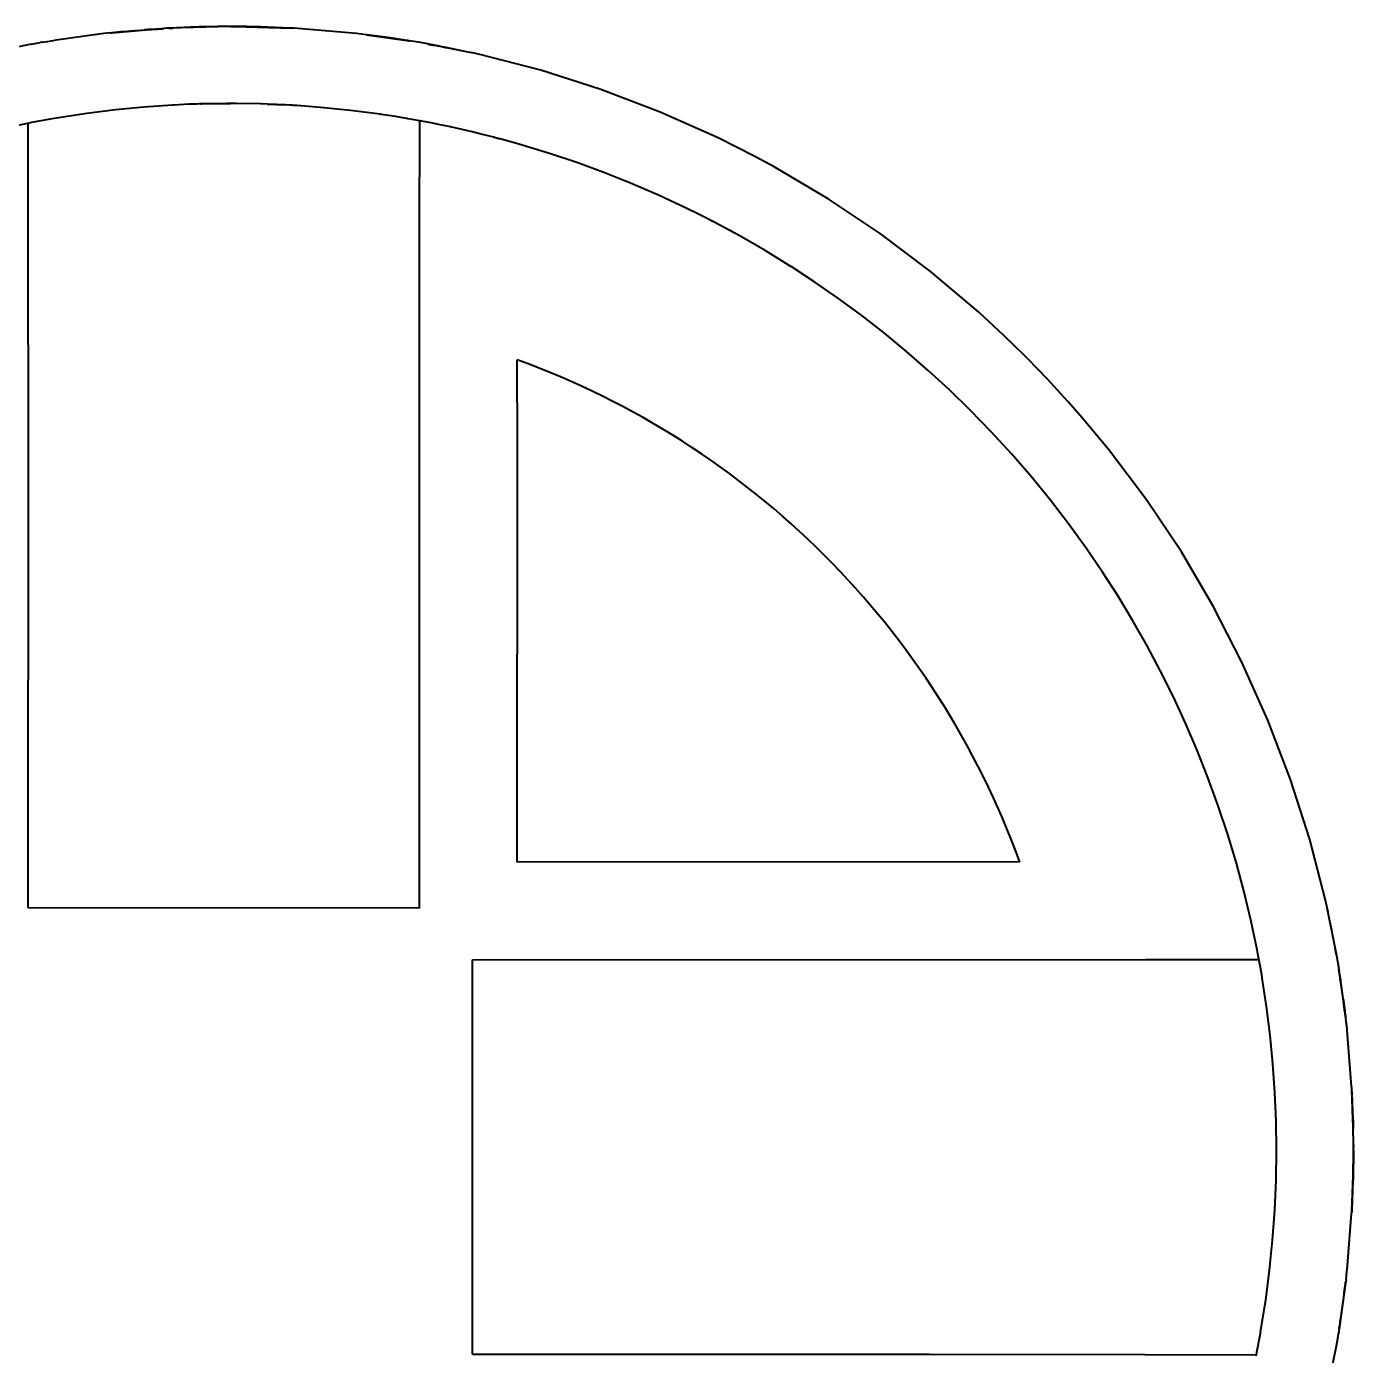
# Model space of a CAD drawing. Header units: inches. Extents: x 0.3 to 10.7, y 0.3 to 8.2.
# Drawn here: x 2.703 to 4.4, y 1.987 to 3.687 of the extents above; entities that cross this region are included whole.
import ezdxf

# ---------------------------------------------------------------- set-up
doc = ezdxf.new("R2010")
doc.units = ezdxf.units.IN
doc.header["$LTSCALE"] = 0.03937
doc.header["$MEASUREMENT"] = 0
doc.layers.add('Geometries', color=7, linetype='Continuous')

msp = doc.modelspace()

# ---------------------------------------------------------------- linework, layer by layer
at = {"layer": 'Geometries', "linetype": 'Continuous', "lineweight": 40}
for p, q in [((2.8102, 3.6789), (2.8119, 3.6791)), ((2.8119, 3.6791), (2.8607, 3.6833)), ((2.8274, 3.6805), (2.8279, 3.6805)), ((2.8279, 3.6805), (2.8534, 3.6827)), ((2.8607, 3.6833), (2.8753, 3.6843)), ((2.8608, 3.6832), (2.8608, 3.6832)), ((2.8753, 3.6842), (2.8609, 3.6833)), ((2.8753, 3.6843), (2.8785, 3.6845)), ((2.9263, 3.6864), (2.9266, 3.6864)), ((2.9273, 3.6865), (2.9269, 3.6864)), ((2.9635, 3.6869), (2.9692, 3.6869)), ((2.9646, 3.6869), (2.965, 3.6869)), ((2.9679, 3.6869), (2.9691, 3.6869)), ((2.9692, 3.6869), (3.0415, 3.6848)), ((2.9706, 3.6869), (2.9707, 3.6869)), ((2.9736, 3.6869), (2.9729, 3.6869)), ((2.9767, 3.6868), (2.9763, 3.6868)), ((2.9807, 3.6868), (2.9793, 3.6868)), ((3.0011, 3.6864), (2.9807, 3.6868)), ((3.1378, 3.6765), (3.1892, 3.6693)), ((3.1707, 3.6719), (3.1867, 3.6694)), ((3.1864, 3.6695), (3.1707, 3.6719)), ((2.7092, 3.6646), (2.7202, 3.6665)), ((2.7226, 3.6669), (2.7294, 3.668)), ((2.7294, 3.668), (2.7342, 3.6688)), ((2.7342, 3.6688), (2.7375, 3.6693)), ((3.1866, 3.6694), (3.1864, 3.6695)), ((3.1891, 3.669), (3.1866, 3.6694)), ((3.1867, 3.6694), (3.1869, 3.6694)), ((3.1869, 3.6694), (3.1891, 3.669)), ((3.1891, 3.669), (3.1893, 3.669)), ((3.1891, 3.669), (3.1894, 3.669)), ((3.1893, 3.669), (3.1891, 3.669)), ((3.1892, 3.6693), (3.1928, 3.6687)), ((3.1896, 3.669), (3.1893, 3.669)), ((3.1893, 3.669), (3.1893, 3.669)), ((3.1893, 3.669), (3.1893, 3.669)), ((3.1893, 3.669), (3.1895, 3.669)), ((3.1895, 3.669), (3.1894, 3.669)), ((3.1894, 3.669), (3.1896, 3.669)), ((3.1895, 3.669), (3.1896, 3.6689)), ((3.1896, 3.6689), (3.1895, 3.669)), ((3.1927, 3.6684), (3.1922, 3.6685)), ((3.2162, 3.6647), (3.2716, 3.6537)), ((3.2394, 3.6601), (3.2394, 3.6601)), ((3.2394, 3.6601), (3.2394, 3.6601)), ((2.9105, 3.5875), (2.891, 3.5865)), ((2.9131, 3.5876), (2.9105, 3.5875)), ((2.9205, 3.5878), (2.9131, 3.5876)), ((2.9236, 3.5879), (2.9205, 3.5878)), ((2.9251, 3.5879), (2.9236, 3.5879)), ((2.9251, 3.5879), (2.9262, 3.588)), ((2.9261, 3.588), (2.9251, 3.5879)), ((2.9266, 3.588), (2.9261, 3.588)), ((2.9266, 3.588), (2.9578, 3.5885)), ((2.9587, 3.5885), (2.9266, 3.588)), ((2.9578, 3.5885), (2.9621, 3.5885)), ((2.9616, 3.5885), (2.9587, 3.5885)), ((2.9628, 3.5885), (2.9616, 3.5885)), ((2.9618, 3.5885), (2.9621, 3.5885)), ((2.9621, 3.5885), (2.9629, 3.5885)), ((2.9629, 3.5885), (2.9621, 3.5885)), ((2.9628, 3.5885), (2.9629, 3.5885)), ((2.9628, 3.5885), (2.9629, 3.5885)), ((2.9633, 3.5885), (2.9628, 3.5885)), ((2.9629, 3.5885), (2.9631, 3.5885)), ((2.9629, 3.5885), (2.9632, 3.5885)), ((2.9629, 3.5885), (2.9631, 3.5885)), ((2.9629, 3.5885), (2.9632, 3.5885)), ((2.9631, 3.5885), (2.9631, 3.5885)), ((2.9631, 3.5885), (2.9632, 3.5885)), ((2.9632, 3.5885), (2.9631, 3.5885)), ((2.9637, 3.5885), (2.9632, 3.5885)), ((2.9637, 3.5885), (2.9632, 3.5885)), ((2.9632, 3.5885), (2.9637, 3.5885)), ((2.9632, 3.5885), (2.9635, 3.5885)), ((2.9637, 3.5885), (2.9633, 3.5885)), ((2.9714, 3.5885), (2.9635, 3.5885)), ((2.9714, 3.5885), (2.9637, 3.5885)), ((3.0111, 3.5876), (3.0027, 3.5879)), ((3.011, 3.5876), (3.0113, 3.5876)), ((3.0216, 3.5872), (3.0111, 3.5876)), ((3.0113, 3.5876), (3.0208, 3.5873)), ((3.0223, 3.5872), (3.0208, 3.5873)), ((3.0225, 3.5872), (3.0216, 3.5872)), ((3.0223, 3.5872), (3.034, 3.5866)), ((3.0339, 3.5866), (3.0225, 3.5872)), ((2.891, 3.5865), (2.8908, 3.5865)), ((3.0432, 3.5861), (3.034, 3.5866)), ((3.0434, 3.5861), (3.0421, 3.5862)), ((3.0436, 3.5861), (3.0432, 3.5861)), ((3.0436, 3.5861), (3.0434, 3.5861)), ((3.0483, 3.5858), (3.0436, 3.5861)), ((3.0476, 3.5858), (3.0436, 3.5861)), ((3.1722, 3.5721), (3.1563, 3.5745)), ((3.189, 3.5693), (3.1722, 3.5721)), ((2.7055, 3.5634), (2.6733, 3.5567)), ((2.7048, 3.4185), (2.7047, 3.5633)), ((2.7327, 3.5685), (2.7092, 3.5642)), ((3.1892, 3.5693), (3.189, 3.5693)), ((3.1905, 3.5691), (3.1892, 3.5693)), ((3.2058, 3.5663), (3.1961, 3.5681)), ((3.2053, 3.4226), (3.2058, 3.5663)), ((3.2203, 3.5636), (3.2058, 3.5663)), ((3.2712, 3.5526), (3.2672, 3.5535)), ((3.2828, 3.5498), (3.2712, 3.5526)), ((3.286, 3.549), (3.2828, 3.5498)), ((3.3006, 3.5453), (3.286, 3.549)), ((3.3006, 3.5453), (3.3085, 3.5432)), ((3.3085, 3.5432), (3.3027, 3.5447)), ((3.3089, 3.5431), (3.3085, 3.5432)), ((3.3098, 3.5429), (3.3089, 3.5431)), ((3.3252, 3.5386), (3.3098, 3.5429)), ((3.5581, 3.4491), (3.5517, 3.4522)), ((3.5727, 3.4417), (3.5581, 3.4491)), ((3.5792, 3.4384), (3.5727, 3.4417)), ((3.5792, 3.4384), (3.5792, 3.4384)), ((3.5832, 3.4363), (3.5803, 3.4378)), ((2.7052, 3.1416), (2.7048, 3.4185)), ((3.2056, 3.1504), (3.2053, 3.4226)), ((3.3306, 3.1505), (3.3305, 3.2607)), ((3.9832, 3.2622), (4.0083, 3.2363)), ((4.0083, 3.2363), (4.0341, 3.2083)), ((3.2054, 2.5592), (3.2056, 3.1504)), ((3.3304, 2.6182), (3.3306, 3.1505)), ((2.7049, 2.5595), (2.7052, 3.1416)), ((3.9735, 2.6183), (3.3304, 2.6182)), ((3.2054, 2.5592), (2.7049, 2.5595)), ((4.3782, 2.5024), (4.3663, 2.5618)), ((4.2829, 2.4742), (4.2781, 2.5007)), ((4.3785, 2.5003), (4.3782, 2.5024)), ((3.2734, 2.4932), (4.1341, 2.4933)), ((3.2734, 1.9885), (3.2734, 2.4932)), ((4.1341, 2.4933), (4.2795, 2.4933)), ((4.3817, 2.482), (4.3814, 2.4838)), ((4.3819, 2.4803), (4.3817, 2.482)), ((4.3815, 2.4814), (4.3819, 2.4789)), ((4.3831, 2.4716), (4.3817, 2.4803)), ((4.3831, 2.4716), (4.3817, 2.4801)), ((4.3822, 2.4789), (4.3819, 2.4803)), ((4.3819, 2.4789), (4.3819, 2.4789)), ((4.3837, 2.4688), (4.3822, 2.4789)), ((4.3829, 2.4729), (4.383, 2.4722)), ((4.383, 2.4722), (4.3832, 2.4709)), ((4.3832, 2.4705), (4.3831, 2.4716)), ((4.3838, 2.4671), (4.3832, 2.4709)), ((4.3835, 2.4687), (4.3832, 2.4705)), ((4.3849, 2.4592), (4.3835, 2.4689)), ((4.389, 2.4312), (4.3837, 2.4688)), ((4.3881, 2.4369), (4.3849, 2.4592)), ((4.3881, 2.4366), (4.3881, 2.4369)), ((4.3895, 2.4254), (4.3881, 2.4366)), ((4.3881, 2.4361), (4.3881, 2.4366)), ((4.3894, 2.426), (4.3881, 2.4361)), ((4.3897, 2.4255), (4.389, 2.4312)), ((4.3897, 2.4243), (4.3895, 2.4254)), ((4.3903, 2.4204), (4.3897, 2.4255)), ((4.3901, 2.4203), (4.3897, 2.4243)), ((4.3902, 2.4198), (4.3902, 2.4198)), ((4.3905, 2.4189), (4.3903, 2.4204)), ((4.3911, 2.4139), (4.3905, 2.4189)), ((4.3912, 2.4124), (4.3911, 2.4139)), ((4.3913, 2.4114), (4.3912, 2.4124)), ((4.3921, 2.4047), (4.3913, 2.4114)), ((4.3922, 2.4032), (4.3921, 2.4047)), ((4.3982, 2.3277), (4.3981, 2.3291)), ((4.3997, 2.289), (4.3982, 2.3277)), ((4.3999, 2.2808), (4.3997, 2.289)), ((4.3998, 2.2852), (4.3999, 2.2846)), ((4.3999, 2.2843), (4.3999, 2.2843)), ((4.3999, 2.2843), (4.3999, 2.2843)), ((4.4, 2.2798), (4.3999, 2.2808)), ((4.4003, 2.2556), (4.4, 2.2798)), ((4.4, 2.2797), (4.4, 2.2797)), ((4.4, 2.276), (4.4, 2.2757)), ((4.4, 2.2757), (4.4, 2.2755)), ((4.4, 2.2755), (4.4, 2.275)), ((4.4003, 2.2442), (4.3999, 2.219)), ((4.4002, 2.2567), (4.4002, 2.2564)), ((4.4002, 2.2567), (4.4002, 2.2563)), ((4.4002, 2.2564), (4.4002, 2.2558)), ((4.4002, 2.2563), (4.4002, 2.2556)), ((4.4003, 2.2556), (4.4003, 2.2558)), ((4.4003, 2.2499), (4.4003, 2.2556)), ((4.4003, 2.2499), (4.4003, 2.2491)), ((4.4003, 2.2499), (4.4003, 2.2491)), ((4.4003, 2.2499), (4.4003, 2.2491)), ((4.4003, 2.2491), (4.4003, 2.247)), ((4.4003, 2.2471), (4.4003, 2.247)), ((4.4003, 2.247), (4.4003, 2.2468)), ((4.4003, 2.247), (4.4003, 2.2442)), ((4.4003, 2.2467), (4.4003, 2.2464)), ((4.4003, 2.2465), (4.4003, 2.2461)), ((4.4003, 2.2465), (4.4003, 2.2464)), ((4.4003, 2.2464), (4.4003, 2.2464)), ((4.4001, 2.2301), (4.4001, 2.2296)), ((4.4001, 2.2283), (4.4001, 2.2286)), ((4.3997, 2.2108), (4.3982, 2.1724)), ((4.3999, 2.2175), (4.3997, 2.2108)), ((4.3997, 2.2109), (4.3997, 2.2109)), ((4.3997, 2.2109), (4.3997, 2.2109)), ((4.3997, 2.2108), (4.3997, 2.2109)), ((4.3998, 2.2129), (4.3998, 2.2131)), ((4.3999, 2.2194), (4.3999, 2.2186)), ((4.3999, 2.2186), (4.3999, 2.2192)), ((4.3999, 2.219), (4.3999, 2.2175)), ((4.3999, 2.2186), (4.3999, 2.2186)), ((4.3999, 2.2176), (4.3999, 2.2186)), ((4.3999, 2.2177), (4.3999, 2.2177)), ((4.3982, 2.1724), (4.3981, 2.1704)), ((4.392, 2.0949), (4.3922, 2.0967)), ((4.3903, 2.0793), (4.3822, 2.0211)), ((4.3905, 2.081), (4.3903, 2.0793)), ((4.3908, 2.084), (4.3905, 2.081)), ((4.382, 2.0212), (4.3826, 2.025)), ((4.3832, 2.0289), (4.3826, 2.025)), ((4.2814, 2.0171), (4.2756, 1.9862)), ((4.3808, 2.0127), (4.381, 2.0141)), ((4.381, 2.0141), (4.3814, 2.0163)), ((4.3817, 2.0183), (4.3814, 2.0163)), ((4.3822, 2.0211), (4.3817, 2.0183)), ((3.2734, 1.9885), (3.8578, 1.9885)), ((3.8578, 1.9885), (4.1334, 1.9881)), ((4.1334, 1.9881), (4.2759, 1.9879))]:
    msp.add_line(p, q, dxfattribs=at)
at = {"layer": 'Geometries', "linetype": 'Continuous', "lineweight": 40, "flags": 128}
for points in [[(2.8102, 3.6789), (2.8017, 3.678), (2.7375, 3.6693)], [(2.8274, 3.6805), (2.8231, 3.6801), (2.8119, 3.6789)], [(2.8279, 3.6805), (2.8281, 3.6805), (2.8287, 3.6806), (2.8293, 3.6806), (2.8299, 3.6807), (2.8305, 3.6807), (2.831, 3.6808), (2.8315, 3.6808), (2.832, 3.6809), (2.8324, 3.6809), (2.8328, 3.6809), (2.8332, 3.681), (2.8336, 3.681), (2.8339, 3.681), (2.8343, 3.6811), (2.8346, 3.6811), (2.8349, 3.6811), (2.8352, 3.6812), (2.8355, 3.6812), (2.8357, 3.6812), (2.836, 3.6812), (2.8362, 3.6812), (2.8363, 3.6813), (2.8365, 3.6813), (2.8366, 3.6813), (2.8367, 3.6813), (2.8368, 3.6813), (2.837, 3.6813), (2.8371, 3.6813), (2.8372, 3.6813), (2.8373, 3.6813), (2.8374, 3.6814), (2.8375, 3.6814), (2.8376, 3.6814), (2.8377, 3.6814), (2.8378, 3.6814), (2.8379, 3.6814), (2.838, 3.6814), (2.8381, 3.6814), (2.8382, 3.6814), (2.8383, 3.6814), (2.8384, 3.6814), (2.8386, 3.6815), (2.8387, 3.6815), (2.8388, 3.6815), (2.8389, 3.6815), (2.839, 3.6815), (2.8391, 3.6815), (2.8392, 3.6815), (2.8392, 3.6815), (2.8393, 3.6815), (2.8394, 3.6815), (2.8395, 3.6815), (2.8396, 3.6815), (2.8397, 3.6816), (2.8398, 3.6816), (2.8399, 3.6816), (2.8399, 3.6816), (2.84, 3.6816), (2.8401, 3.6816), (2.8402, 3.6816), (2.8403, 3.6816), (2.8403, 3.6816), (2.8404, 3.6816), (2.8405, 3.6816), (2.8405, 3.6816), (2.8406, 3.6816), (2.8406, 3.6816), (2.8407, 3.6816), (2.8408, 3.6816), (2.8408, 3.6816), (2.8409, 3.6817), (2.8409, 3.6817), (2.841, 3.6817), (2.841, 3.6817), (2.8411, 3.6817), (2.8411, 3.6817), (2.8412, 3.6817), (2.8412, 3.6817), (2.8413, 3.6817), (2.8413, 3.6817), (2.8413, 3.6817), (2.8414, 3.6817), (2.8414, 3.6817), (2.8414, 3.6817), (2.8415, 3.6817), (2.8415, 3.6817), (2.8415, 3.6817), (2.8416, 3.6817), (2.8416, 3.6817), (2.8416, 3.6817), (2.8416, 3.6817), (2.8417, 3.6817), (2.8417, 3.6817), (2.8417, 3.6817), (2.8417, 3.6817), (2.8417, 3.6817)], [(2.8609, 3.6833), (2.8574, 3.683), (2.8534, 3.6827)], [(2.8608, 3.6832), (2.8608, 3.6832), (2.8608, 3.6832), (2.8608, 3.6832), (2.8608, 3.6832), (2.8608, 3.6832), (2.8608, 3.6832), (2.8608, 3.6832), (2.8608, 3.6832), (2.8609, 3.6832), (2.8609, 3.6832), (2.8609, 3.6832), (2.8609, 3.6832)], [(2.8609, 3.6832), (2.8609, 3.6832), (2.8609, 3.6832), (2.8609, 3.6832), (2.861, 3.6832), (2.861, 3.6832), (2.861, 3.6832), (2.861, 3.6832), (2.8611, 3.6832), (2.8611, 3.6832), (2.8611, 3.6832), (2.8612, 3.6832), (2.8612, 3.6833), (2.8612, 3.6833), (2.8612, 3.6833), (2.8613, 3.6833), (2.8613, 3.6833), (2.8613, 3.6833)], [(2.8613, 3.6833), (2.8614, 3.6833), (2.8614, 3.6833), (2.8614, 3.6833), (2.8615, 3.6833), (2.8615, 3.6833), (2.8616, 3.6833), (2.8616, 3.6833), (2.8616, 3.6833), (2.8617, 3.6833), (2.8617, 3.6833), (2.8618, 3.6833), (2.8618, 3.6833), (2.8619, 3.6833), (2.862, 3.6833), (2.862, 3.6833), (2.8621, 3.6833), (2.8621, 3.6833), (2.8622, 3.6833), (2.8622, 3.6833), (2.8623, 3.6833), (2.8624, 3.6833), (2.8624, 3.6833), (2.8625, 3.6833), (2.8626, 3.6833), (2.8626, 3.6834), (2.8627, 3.6834), (2.8628, 3.6834), (2.8628, 3.6834), (2.8629, 3.6834), (2.863, 3.6834), (2.863, 3.6834), (2.8631, 3.6834), (2.8632, 3.6834), (2.8633, 3.6834), (2.8633, 3.6834), (2.8634, 3.6834), (2.8635, 3.6834), (2.8636, 3.6834), (2.8637, 3.6834), (2.8638, 3.6834), (2.8639, 3.6834), (2.864, 3.6834), (2.8641, 3.6835), (2.8642, 3.6835), (2.8642, 3.6835), (2.8643, 3.6835), (2.8644, 3.6835), (2.8645, 3.6835), (2.8646, 3.6835), (2.8647, 3.6835), (2.8647, 3.6835), (2.8648, 3.6835), (2.8649, 3.6835), (2.865, 3.6835), (2.8651, 3.6835), (2.8652, 3.6835), (2.8654, 3.6835), (2.8656, 3.6836), (2.8658, 3.6836), (2.866, 3.6836), (2.8663, 3.6836), (2.8665, 3.6836), (2.8668, 3.6836), (2.8671, 3.6837), (2.8675, 3.6837), (2.8678, 3.6837), (2.8682, 3.6837), (2.8686, 3.6838), (2.869, 3.6838), (2.8694, 3.6838), (2.8698, 3.6838), (2.8703, 3.6839), (2.8708, 3.6839), (2.8713, 3.6839), (2.8718, 3.684), (2.8724, 3.684), (2.873, 3.684), (2.8736, 3.6841), (2.8742, 3.6841), (2.8748, 3.6842), (2.8755, 3.6842), (2.8761, 3.6842), (2.8768, 3.6843), (2.8775, 3.6843), (2.8783, 3.6844), (2.8785, 3.6844)], [(2.8851, 3.6848), (2.882, 3.6847), (2.8785, 3.6845)], [(2.9635, 3.6869), (2.9633, 3.6869), (2.8851, 3.6848)], [(2.8851, 3.6848), (2.8858, 3.6848), (2.8867, 3.6849), (2.8877, 3.6849), (2.8888, 3.685), (2.8898, 3.685), (2.8898, 3.685)], [(2.9263, 3.6864), (2.9248, 3.6864), (2.9242, 3.6864), (2.9236, 3.6864), (2.9231, 3.6863), (2.9225, 3.6863), (2.922, 3.6863), (2.9215, 3.6863), (2.9203, 3.6863), (2.9193, 3.6862), (2.9182, 3.6862), (2.9173, 3.6862), (2.9165, 3.6862), (2.9157, 3.6861), (2.915, 3.6861), (2.9145, 3.6861), (2.9141, 3.6861), (2.9137, 3.6861), (2.9135, 3.6861), (2.9134, 3.686), (2.9134, 3.686)], [(2.93, 3.6865), (2.9295, 3.6865), (2.9279, 3.6865), (2.9266, 3.6864)], [(2.9273, 3.6865), (2.929, 3.6865), (2.93, 3.6865)], [(2.9323, 3.6866), (2.931, 3.6865), (2.93, 3.6865)], [(2.9631, 3.6869), (2.962, 3.6869), (2.96, 3.6869), (2.958, 3.6869), (2.9566, 3.6869)], [(2.9646, 3.6869), (2.964, 3.6869), (2.9631, 3.6869)], [(2.9679, 3.6869), (2.9678, 3.6869), (2.966, 3.6869), (2.965, 3.6869)], [(2.9728, 3.6869), (2.9696, 3.6869), (2.9691, 3.6869)], [(2.9691, 3.6869), (2.9698, 3.6869), (2.9719, 3.6869), (2.974, 3.6869), (2.9761, 3.6869), (2.9782, 3.6868), (2.9793, 3.6868)], [(2.9691, 3.6869), (2.9691, 3.6869), (2.9692, 3.6869), (2.9692, 3.6869), (2.9692, 3.6869), (2.9692, 3.6869), (2.9692, 3.6869), (2.9692, 3.6869), (2.9692, 3.6869), (2.9692, 3.6869), (2.9692, 3.6869), (2.9692, 3.6869), (2.9692, 3.6869), (2.9692, 3.6869), (2.9692, 3.6869), (2.9692, 3.6869), (2.9693, 3.6869), (2.9693, 3.6869), (2.9693, 3.6869), (2.9693, 3.6869), (2.9693, 3.6869), (2.9693, 3.6869), (2.9693, 3.6869), (2.9693, 3.6869), (2.9693, 3.6869), (2.9693, 3.6869), (2.9694, 3.6869), (2.9694, 3.6869), (2.9694, 3.6869), (2.9694, 3.6869), (2.9694, 3.6869), (2.9694, 3.6869), (2.9694, 3.6869), (2.9694, 3.6869), (2.9694, 3.6869)], [(2.9706, 3.6869), (2.9696, 3.6869), (2.9691, 3.6869)], [(2.9706, 3.6869), (2.9706, 3.6869), (2.9706, 3.6869), (2.9707, 3.6869), (2.9707, 3.6869), (2.9707, 3.6869), (2.9708, 3.6869), (2.9708, 3.6869), (2.9708, 3.6869), (2.9708, 3.6869), (2.9708, 3.6869), (2.9709, 3.6869), (2.9709, 3.6869), (2.9709, 3.6869), (2.9709, 3.6869), (2.9709, 3.6869), (2.9709, 3.6869), (2.9709, 3.6869), (2.971, 3.6869), (2.9711, 3.6869), (2.9712, 3.6869), (2.9713, 3.6869), (2.9715, 3.6869), (2.9717, 3.6869), (2.9719, 3.6869), (2.9722, 3.6869), (2.9724, 3.6869), (2.9727, 3.6869), (2.9729, 3.6869), (2.9732, 3.6869), (2.9735, 3.6869), (2.9741, 3.6869), (2.9748, 3.6869), (2.9756, 3.6869), (2.9757, 3.6869)], [(2.9729, 3.6869), (2.9714, 3.6869), (2.9707, 3.6869)], [(2.9763, 3.6868), (2.9748, 3.6869), (2.9736, 3.6869)], [(2.9757, 3.6869), (2.9764, 3.6868), (2.9766, 3.6868)], [(2.9913, 3.6866), (2.9911, 3.6866), (2.9909, 3.6867), (2.9906, 3.6867), (2.9901, 3.6867), (2.9896, 3.6867), (2.9891, 3.6867), (2.9885, 3.6867), (2.9878, 3.6867), (2.987, 3.6867), (2.9862, 3.6867), (2.9852, 3.6867), (2.9841, 3.6868), (2.9829, 3.6868), (2.9815, 3.6868), (2.9801, 3.6868), (2.9795, 3.6868), (2.979, 3.6868), (2.9785, 3.6868), (2.978, 3.6868), (2.9774, 3.6868), (2.9769, 3.6868), (2.9767, 3.6868)], [(2.9913, 3.6866), (2.9913, 3.6866), (2.9914, 3.6866), (2.9915, 3.6866), (2.9915, 3.6866)], [(2.9915, 3.6866), (2.9915, 3.6866), (2.9914, 3.6866), (2.9913, 3.6866), (2.9913, 3.6866)], [(3.0416, 3.6848), (3.0395, 3.6849), (3.0019, 3.6864), (3.0011, 3.6864)], [(3.1378, 3.6765), (3.1248, 3.678), (3.0445, 3.6847), (3.0415, 3.6848)], [(3.1707, 3.6719), (3.1519, 3.6745), (3.1377, 3.6763)], [(2.7092, 3.6646), (2.6437, 3.6512), (2.6335, 3.6488)], [(2.7226, 3.6669), (2.7223, 3.6668), (2.7202, 3.6665)], [(3.1931, 3.6684), (3.1926, 3.6685), (3.1914, 3.6687), (3.1902, 3.6689), (3.1896, 3.6689)], [(3.1896, 3.6689), (3.1901, 3.6689), (3.1913, 3.6687), (3.1922, 3.6685)], [(3.2162, 3.6647), (3.2043, 3.6668), (3.1928, 3.6687)], [(3.2215, 3.6635), (3.2215, 3.6635), (3.2215, 3.6635), (3.2215, 3.6635), (3.2215, 3.6635), (3.2214, 3.6635), (3.2214, 3.6635), (3.2214, 3.6635), (3.2214, 3.6635), (3.2213, 3.6635), (3.2213, 3.6635), (3.2213, 3.6635), (3.2213, 3.6635), (3.2212, 3.6635), (3.2212, 3.6635), (3.2212, 3.6636), (3.2212, 3.6636), (3.2212, 3.6636), (3.2211, 3.6636), (3.2211, 3.6636), (3.2211, 3.6636), (3.2211, 3.6636), (3.221, 3.6636), (3.221, 3.6636), (3.221, 3.6636), (3.221, 3.6636), (3.221, 3.6636), (3.2209, 3.6636), (3.2209, 3.6636), (3.2209, 3.6636), (3.2209, 3.6636), (3.2208, 3.6636), (3.2208, 3.6636), (3.2208, 3.6636), (3.2208, 3.6636), (3.2208, 3.6636), (3.2207, 3.6636), (3.2207, 3.6636), (3.2207, 3.6636), (3.2207, 3.6636), (3.2207, 3.6636), (3.2207, 3.6636), (3.2207, 3.6636), (3.2206, 3.6636), (3.2206, 3.6637), (3.2206, 3.6637), (3.2205, 3.6637), (3.2205, 3.6637), (3.2204, 3.6637), (3.2204, 3.6637), (3.2202, 3.6637), (3.22, 3.6638), (3.2198, 3.6638), (3.2196, 3.6638), (3.2194, 3.6639), (3.2192, 3.6639), (3.2189, 3.664), (3.2183, 3.6641), (3.2176, 3.6642), (3.217, 3.6643), (3.2164, 3.6644), (3.2159, 3.6645)], [(3.216, 3.6645), (3.2162, 3.6645), (3.2164, 3.6644), (3.2165, 3.6644), (3.2167, 3.6644), (3.2169, 3.6643), (3.2171, 3.6643), (3.2173, 3.6643), (3.2175, 3.6642), (3.2177, 3.6642), (3.2179, 3.6642), (3.218, 3.6641), (3.2182, 3.6641), (3.2184, 3.6641), (3.2185, 3.664), (3.2187, 3.664), (3.2189, 3.664), (3.219, 3.6639), (3.2192, 3.6639), (3.2193, 3.6639), (3.2195, 3.6639), (3.2196, 3.6638), (3.2197, 3.6638), (3.2198, 3.6638), (3.22, 3.6638), (3.2201, 3.6638), (3.2202, 3.6637), (3.2203, 3.6637), (3.2204, 3.6637), (3.2205, 3.6637), (3.2205, 3.6637), (3.2206, 3.6637), (3.2206, 3.6637), (3.2206, 3.6637), (3.2206, 3.6637), (3.2206, 3.6636), (3.2206, 3.6636), (3.2207, 3.6636), (3.2207, 3.6636), (3.2207, 3.6636), (3.2207, 3.6636), (3.2207, 3.6636), (3.2207, 3.6636), (3.2207, 3.6636), (3.2207, 3.6636), (3.2207, 3.6636), (3.2207, 3.6636), (3.2207, 3.6636), (3.2207, 3.6636), (3.2207, 3.6636), (3.2207, 3.6636), (3.2207, 3.6636), (3.2207, 3.6636), (3.2207, 3.6636), (3.2207, 3.6636), (3.2208, 3.6636), (3.2208, 3.6636), (3.2208, 3.6636), (3.2209, 3.6636), (3.2209, 3.6636), (3.221, 3.6636), (3.2211, 3.6636), (3.2211, 3.6636), (3.2212, 3.6636), (3.2213, 3.6635), (3.2213, 3.6635), (3.2214, 3.6635), (3.2215, 3.6635), (3.2215, 3.6635), (3.2216, 3.6635), (3.2217, 3.6635), (3.2217, 3.6635), (3.2218, 3.6634), (3.2219, 3.6634), (3.222, 3.6634), (3.222, 3.6634), (3.2221, 3.6634), (3.2222, 3.6634), (3.2223, 3.6634), (3.2224, 3.6633), (3.2225, 3.6633), (3.2225, 3.6633), (3.2226, 3.6633), (3.2226, 3.6633), (3.2227, 3.6633), (3.2228, 3.6633), (3.2228, 3.6633), (3.2229, 3.6632), (3.2229, 3.6632), (3.223, 3.6632), (3.2231, 3.6632), (3.2231, 3.6632), (3.2232, 3.6632), (3.2232, 3.6632), (3.2233, 3.6632), (3.2233, 3.6632)], [(3.2224, 3.6633), (3.2224, 3.6633), (3.2223, 3.6633), (3.2223, 3.6633), (3.2223, 3.6634), (3.2222, 3.6634), (3.2222, 3.6634), (3.2222, 3.6634), (3.2221, 3.6634), (3.2221, 3.6634), (3.2221, 3.6634), (3.2221, 3.6634), (3.222, 3.6634), (3.222, 3.6634), (3.222, 3.6634), (3.2219, 3.6634), (3.2219, 3.6634), (3.2219, 3.6634), (3.2218, 3.6634), (3.2218, 3.6634), (3.2218, 3.6634), (3.2217, 3.6634), (3.2217, 3.6635), (3.2217, 3.6635), (3.2217, 3.6635), (3.2216, 3.6635), (3.2216, 3.6635), (3.2216, 3.6635), (3.2216, 3.6635), (3.2215, 3.6635)], [(3.2232, 3.6632), (3.2232, 3.6632), (3.2231, 3.6632), (3.2231, 3.6632), (3.223, 3.6632), (3.223, 3.6632), (3.2229, 3.6632), (3.2229, 3.6632), (3.2228, 3.6632), (3.2228, 3.6633), (3.2228, 3.6633), (3.2228, 3.6633), (3.2227, 3.6633), (3.2227, 3.6633), (3.2227, 3.6633), (3.2226, 3.6633), (3.2226, 3.6633), (3.2226, 3.6633), (3.2225, 3.6633), (3.2225, 3.6633), (3.2225, 3.6633), (3.2224, 3.6633), (3.2224, 3.6633), (3.2224, 3.6633)], [(3.2241, 3.663), (3.2241, 3.663), (3.2241, 3.663), (3.224, 3.663), (3.224, 3.663), (3.224, 3.663), (3.224, 3.663), (3.2239, 3.663), (3.2239, 3.6631), (3.2239, 3.6631), (3.2239, 3.6631), (3.2238, 3.6631), (3.2238, 3.6631), (3.2238, 3.6631), (3.2237, 3.6631), (3.2237, 3.6631), (3.2236, 3.6631), (3.2236, 3.6631), (3.2235, 3.6631), (3.2235, 3.6631), (3.2234, 3.6631), (3.2234, 3.6631), (3.2233, 3.6632), (3.2233, 3.6632), (3.2232, 3.6632), (3.2232, 3.6632)], [(3.2233, 3.6632), (3.2234, 3.6632), (3.2234, 3.6631), (3.2235, 3.6631), (3.2235, 3.6631), (3.2236, 3.6631), (3.2236, 3.6631), (3.2236, 3.6631), (3.2237, 3.6631), (3.2237, 3.6631), (3.2238, 3.6631), (3.2238, 3.6631), (3.2238, 3.6631), (3.2239, 3.6631), (3.2239, 3.6631), (3.2239, 3.663), (3.224, 3.663), (3.224, 3.663), (3.224, 3.663), (3.224, 3.663), (3.224, 3.663), (3.2241, 3.663), (3.2241, 3.663)], [(3.2241, 3.663), (3.2241, 3.663), (3.2241, 3.663), (3.2241, 3.663), (3.2241, 3.663), (3.2241, 3.663), (3.2241, 3.663), (3.2241, 3.663), (3.2241, 3.663), (3.2241, 3.663)], [(3.2369, 3.6606), (3.2369, 3.6606), (3.237, 3.6606), (3.237, 3.6606), (3.2371, 3.6606), (3.2371, 3.6606), (3.2372, 3.6605), (3.2372, 3.6605), (3.2373, 3.6605), (3.2373, 3.6605), (3.2374, 3.6605), (3.2374, 3.6605), (3.2375, 3.6605), (3.2375, 3.6605), (3.2376, 3.6605), (3.2376, 3.6605), (3.2376, 3.6605), (3.2377, 3.6604), (3.2377, 3.6604), (3.2378, 3.6604), (3.2378, 3.6604), (3.2379, 3.6604), (3.238, 3.6604), (3.238, 3.6604), (3.2381, 3.6604), (3.2382, 3.6603), (3.2382, 3.6603), (3.2383, 3.6603), (3.2384, 3.6603), (3.2384, 3.6603), (3.2385, 3.6603), (3.2386, 3.6603), (3.2386, 3.6603), (3.2387, 3.6602), (3.2387, 3.6602), (3.2388, 3.6602), (3.2389, 3.6602), (3.2389, 3.6602), (3.239, 3.6602), (3.239, 3.6602), (3.239, 3.6602), (3.2391, 3.6602), (3.2391, 3.6602), (3.2392, 3.6602), (3.2392, 3.6602), (3.2392, 3.6601), (3.2392, 3.6601), (3.2392, 3.6601), (3.2393, 3.6601), (3.2393, 3.6601), (3.2393, 3.6601), (3.2393, 3.6601), (3.2393, 3.6601), (3.2393, 3.6601), (3.2393, 3.6601), (3.2393, 3.6601), (3.2393, 3.6601), (3.2393, 3.6601), (3.2393, 3.6601), (3.2394, 3.6601), (3.2394, 3.6601), (3.2394, 3.6601), (3.2394, 3.6601), (3.2394, 3.6601), (3.2394, 3.6601), (3.2394, 3.6601), (3.2394, 3.6601), (3.2394, 3.6601), (3.2394, 3.6601), (3.2394, 3.6601)], [(3.6343, 3.5208), (3.5874, 3.5444), (3.5132, 3.5775), (3.4373, 3.6065), (3.3605, 3.6311), (3.2828, 3.6512), (3.2716, 3.6537)], [(3.0027, 3.5879), (3.0019, 3.5879), (2.9714, 3.5885)], [(2.8908, 3.5865), (2.8896, 3.5865), (2.8529, 3.5839), (2.8164, 3.5804), (2.7799, 3.5759), (2.7435, 3.5703), (2.7327, 3.5685)], [(3.0421, 3.5862), (3.0404, 3.5863), (3.0339, 3.5866)], [(3.0788, 3.5835), (3.0788, 3.5835), (3.0483, 3.5858)], [(3.1563, 3.5745), (3.1552, 3.5747), (3.1171, 3.5796), (3.0788, 3.5835)], [(2.7092, 3.5642), (2.7073, 3.5638), (2.7055, 3.5634)], [(3.1961, 3.5681), (3.1933, 3.5686), (3.1905, 3.5691)], [(3.245, 3.5585), (3.2296, 3.5617), (3.2203, 3.5636)], [(3.2672, 3.5535), (3.2656, 3.5539), (3.245, 3.5585)], [(3.3027, 3.5447), (3.3013, 3.5451), (3.3006, 3.5453)], [(3.4755, 3.4866), (3.4413, 3.5002), (3.4067, 3.5129), (3.3719, 3.5246), (3.3367, 3.5353), (3.3252, 3.5386)], [(3.9536, 3.2912), (3.9204, 3.3219), (3.8588, 3.3739), (3.7948, 3.4222), (3.7282, 3.4667), (3.659, 3.5074), (3.6343, 3.5208)], [(3.5517, 3.4522), (3.5459, 3.455), (3.511, 3.4713), (3.4755, 3.4866)], [(3.5803, 3.4378), (3.5803, 3.4378), (3.5792, 3.4384)], [(3.5792, 3.4384), (3.5792, 3.4383), (3.5792, 3.4383), (3.5793, 3.4383), (3.5793, 3.4383), (3.5793, 3.4383), (3.5793, 3.4383), (3.5794, 3.4383), (3.5794, 3.4382), (3.5794, 3.4382), (3.5795, 3.4382), (3.5795, 3.4382), (3.5795, 3.4382), (3.5795, 3.4382), (3.5796, 3.4382), (3.5796, 3.4382), (3.5796, 3.4381), (3.5796, 3.4381), (3.5797, 3.4381), (3.5797, 3.4381), (3.5797, 3.4381), (3.5798, 3.4381), (3.5798, 3.4381), (3.5798, 3.438), (3.5798, 3.438), (3.5799, 3.438), (3.5799, 3.438), (3.5799, 3.438), (3.5799, 3.438), (3.58, 3.4379), (3.58, 3.4379), (3.58, 3.4379), (3.5801, 3.4379), (3.5801, 3.4379)], [(3.6809, 3.3799), (3.6804, 3.3801), (3.6476, 3.4003), (3.6142, 3.4196), (3.5832, 3.4363)], [(4.2781, 2.5007), (4.2771, 2.5059), (4.2696, 2.542), (4.2606, 2.5795), (4.2506, 2.6167), (4.2396, 2.6535), (4.2274, 2.6901), (4.2142, 2.7263), (4.1999, 2.7622), (4.1854, 2.796), (4.1699, 2.8294), (4.1535, 2.8623), (4.1363, 2.8948), (4.1181, 2.9267), (4.0991, 2.9582), (4.0792, 2.9892), (4.0584, 3.0197), (4.0358, 3.0509), (4.0123, 3.0814), (3.9879, 3.1112), (3.9627, 3.1403), (3.9367, 3.1687), (3.9098, 3.1964), (3.8833, 3.2221), (3.8563, 3.2471), (3.8286, 3.2712), (3.8002, 3.2946), (3.7712, 3.3172), (3.7416, 3.3389), (3.7113, 3.36), (3.6809, 3.3799)], [(3.9832, 3.2622), (3.9794, 3.266), (3.9536, 3.2912)], [(4.0529, 3.1869), (4.0352, 3.207), (4.0341, 3.2083)], [(4.3663, 2.5618), (4.3646, 2.5695), (4.3445, 2.6471), (4.3199, 2.7239), (4.2909, 2.7998), (4.2577, 2.874), (4.2208, 2.9457), (4.1801, 3.0148), (4.1356, 3.0814), (4.0873, 3.1455), (4.0529, 3.1869)], [(4.3814, 2.4838), (4.3802, 2.4909), (4.3785, 2.5003)], [(4.3018, 2.2499), (4.3013, 2.2868), (4.2998, 2.3235), (4.2973, 2.3602), (4.2938, 2.3968), (4.2892, 2.4332), (4.2837, 2.4696), (4.2829, 2.4742)], [(4.3829, 2.4729), (4.3828, 2.4731), (4.3828, 2.4733), (4.3828, 2.4736), (4.3827, 2.4738), (4.3827, 2.474), (4.3827, 2.4742), (4.3826, 2.4745), (4.3826, 2.4747), (4.3826, 2.4749), (4.3825, 2.4752), (4.3825, 2.4754), (4.3824, 2.4756), (4.3824, 2.4759), (4.3824, 2.4761), (4.3823, 2.4763), (4.3823, 2.4766), (4.3823, 2.4768), (4.3822, 2.4771), (4.3822, 2.4773), (4.3821, 2.4775), (4.3821, 2.4778), (4.3821, 2.478), (4.382, 2.4782), (4.382, 2.4785), (4.382, 2.4787), (4.3819, 2.4789)], [(4.3831, 2.4716), (4.3831, 2.4717), (4.383, 2.4719), (4.383, 2.4722), (4.3829, 2.4724), (4.3829, 2.4727), (4.3829, 2.4729), (4.3829, 2.4729)], [(4.3835, 2.4689), (4.3836, 2.4685), (4.3836, 2.4681), (4.3837, 2.4677), (4.3838, 2.4672), (4.3838, 2.4671)], [(4.3849, 2.4592), (4.3849, 2.4594), (4.3835, 2.4687)], [(4.3881, 2.4369), (4.388, 2.4375), (4.3872, 2.4434)], [(4.3872, 2.4434), (4.3872, 2.4431), (4.3873, 2.4424), (4.3874, 2.4418), (4.3875, 2.4411), (4.3876, 2.4405), (4.3877, 2.4398), (4.3877, 2.4392), (4.3878, 2.4386), (4.3879, 2.4381), (4.388, 2.4375), (4.388, 2.437), (4.3881, 2.4365), (4.3882, 2.436), (4.3882, 2.4355), (4.3883, 2.435), (4.3884, 2.4345), (4.3884, 2.4339), (4.3885, 2.4335), (4.3886, 2.433), (4.3886, 2.4325), (4.3887, 2.432), (4.3887, 2.4316), (4.3888, 2.4312), (4.3888, 2.4308), (4.3889, 2.4305), (4.3889, 2.4301), (4.389, 2.4297), (4.389, 2.4293), (4.3891, 2.429), (4.3891, 2.4286), (4.3892, 2.4282), (4.3892, 2.4279), (4.3892, 2.4276), (4.3893, 2.4273), (4.3893, 2.427), (4.3893, 2.4268), (4.3894, 2.4267), (4.3894, 2.4266), (4.3894, 2.4265), (4.3894, 2.4264), (4.3894, 2.4264), (4.3894, 2.4263), (4.3894, 2.4263), (4.3894, 2.4263), (4.3894, 2.4263), (4.3894, 2.4263), (4.3894, 2.4263), (4.3894, 2.4263), (4.3894, 2.4263), (4.3894, 2.4263), (4.3894, 2.4263), (4.3894, 2.4263), (4.3894, 2.4263), (4.3894, 2.4263), (4.3894, 2.4263), (4.3894, 2.4262), (4.3894, 2.4262), (4.3894, 2.4262), (4.3894, 2.4262), (4.3894, 2.4262), (4.3894, 2.4262), (4.3894, 2.4262), (4.3894, 2.4262), (4.3894, 2.4262), (4.3894, 2.4262), (4.3894, 2.4262), (4.3894, 2.4262), (4.3894, 2.4262), (4.3894, 2.4262), (4.3894, 2.4262), (4.3894, 2.4262), (4.3894, 2.4261), (4.3894, 2.4261), (4.3894, 2.4261), (4.3894, 2.4261), (4.3894, 2.4261), (4.3894, 2.4261), (4.3894, 2.4261), (4.3894, 2.4261), (4.3894, 2.4261), (4.3894, 2.4261), (4.3894, 2.4261), (4.3894, 2.4261), (4.3894, 2.4261), (4.3894, 2.4261), (4.3894, 2.4261), (4.3894, 2.4261), (4.3894, 2.4261), (4.3894, 2.4261), (4.3894, 2.426), (4.3894, 2.426), (4.3894, 2.426), (4.3894, 2.426), (4.3894, 2.426), (4.3894, 2.426), (4.3894, 2.426), (4.3894, 2.426), (4.3894, 2.426), (4.3894, 2.426), (4.3894, 2.426), (4.3894, 2.426), (4.3894, 2.426), (4.3894, 2.426), (4.3894, 2.426), (4.3894, 2.426), (4.3894, 2.426), (4.3894, 2.426), (4.3894, 2.426), (4.3894, 2.426), (4.3894, 2.426), (4.3894, 2.426)], [(4.3896, 2.4249), (4.3896, 2.4249), (4.3896, 2.4249), (4.3896, 2.4249), (4.3896, 2.4249), (4.3896, 2.4248), (4.3896, 2.4248), (4.3896, 2.4248), (4.3896, 2.4248), (4.3896, 2.4248), (4.3896, 2.4247), (4.3896, 2.4247), (4.3896, 2.4247), (4.3896, 2.4247), (4.3896, 2.4246), (4.3896, 2.4246), (4.3896, 2.4246), (4.3896, 2.4245), (4.3896, 2.4245), (4.3896, 2.4245), (4.3896, 2.4245), (4.3896, 2.4244), (4.3896, 2.4244), (4.3896, 2.4244), (4.3896, 2.4243), (4.3896, 2.4243), (4.3896, 2.4243), (4.3897, 2.4242), (4.3897, 2.4242), (4.3897, 2.4241), (4.3897, 2.4241), (4.3897, 2.4241), (4.3897, 2.424), (4.3897, 2.424), (4.3897, 2.424), (4.3897, 2.4239), (4.3897, 2.4239), (4.3897, 2.4238), (4.3897, 2.4238), (4.3897, 2.4237), (4.3897, 2.4237), (4.3897, 2.4237), (4.3897, 2.4236), (4.3897, 2.4236), (4.3897, 2.4235), (4.3897, 2.4235), (4.3898, 2.4234), (4.3898, 2.4234), (4.3898, 2.4233), (4.3898, 2.4233), (4.3898, 2.4232), (4.3898, 2.4232), (4.3898, 2.4232), (4.3898, 2.4231), (4.3898, 2.4231), (4.3898, 2.423), (4.3898, 2.423), (4.3898, 2.4229), (4.3898, 2.4229), (4.3898, 2.4228), (4.3898, 2.4228), (4.3898, 2.4227), (4.3898, 2.4226), (4.3898, 2.4226), (4.3898, 2.4226), (4.3899, 2.4226), (4.3899, 2.4226), (4.3899, 2.4225), (4.3899, 2.4225), (4.3899, 2.4224), (4.3899, 2.4223), (4.3899, 2.4221), (4.3899, 2.422), (4.3899, 2.4218), (4.39, 2.4217), (4.39, 2.4214), (4.39, 2.4211), (4.3901, 2.4208), (4.3901, 2.4205), (4.3901, 2.4202), (4.3902, 2.4199), (4.3902, 2.4198)], [(4.3902, 2.4198), (4.3902, 2.4196), (4.3902, 2.4193), (4.3903, 2.4188)], [(4.3981, 2.3291), (4.398, 2.3311), (4.3922, 2.4032)], [(4.3997, 2.289), (4.3994, 2.299), (4.3985, 2.3221), (4.3982, 2.3277)], [(4.3996, 2.2948), (4.3996, 2.2947), (4.3996, 2.2941), (4.3996, 2.2936), (4.3996, 2.293), (4.3996, 2.2925), (4.3997, 2.2921), (4.3997, 2.2916), (4.3997, 2.2912), (4.3997, 2.2908), (4.3997, 2.2905), (4.3997, 2.2901), (4.3997, 2.2898), (4.3997, 2.2895), (4.3997, 2.2893), (4.3997, 2.2891), (4.3997, 2.2889)], [(4.3998, 2.2875), (4.3998, 2.2879), (4.3998, 2.2883), (4.3997, 2.2886), (4.3997, 2.2888), (4.3997, 2.2889), (4.3997, 2.289)], [(4.3997, 2.289), (4.3997, 2.2889), (4.3997, 2.2888), (4.3997, 2.2886), (4.3998, 2.2883), (4.3998, 2.2879), (4.3998, 2.2875)], [(4.3997, 2.2889), (4.3997, 2.2889), (4.3997, 2.2887), (4.3998, 2.2886), (4.3998, 2.2885), (4.3998, 2.2884), (4.3998, 2.2883), (4.3998, 2.2883), (4.3998, 2.2882), (4.3998, 2.2881), (4.3998, 2.288), (4.3998, 2.2879), (4.3998, 2.2878), (4.3998, 2.2877), (4.3998, 2.2876), (4.3998, 2.2874), (4.3998, 2.2873), (4.3998, 2.2871), (4.3998, 2.287), (4.3998, 2.2869), (4.3998, 2.2867), (4.3998, 2.2866), (4.3998, 2.2865), (4.3998, 2.2863), (4.3998, 2.2862), (4.3998, 2.2861), (4.3998, 2.286), (4.3998, 2.2859), (4.3998, 2.2857), (4.3998, 2.2856), (4.3998, 2.2855), (4.3998, 2.2854), (4.3998, 2.2853), (4.3998, 2.2852), (4.3998, 2.2851), (4.3998, 2.285), (4.3998, 2.2849), (4.3998, 2.2848), (4.3999, 2.2847), (4.3999, 2.2846), (4.3999, 2.2845), (4.3999, 2.2844), (4.3999, 2.2843), (4.3999, 2.2842), (4.3999, 2.2841), (4.3999, 2.284), (4.3999, 2.2839), (4.3999, 2.2838), (4.3999, 2.2837), (4.3999, 2.2836), (4.3999, 2.2836), (4.3999, 2.2835), (4.3999, 2.2834), (4.3999, 2.2833), (4.3999, 2.2832), (4.3999, 2.2831), (4.3999, 2.283), (4.3999, 2.2829), (4.3999, 2.2828), (4.3999, 2.2827), (4.3999, 2.2826), (4.3999, 2.2825), (4.3999, 2.2825), (4.3999, 2.2824), (4.3999, 2.2823), (4.3999, 2.2822), (4.3999, 2.2821), (4.3999, 2.2821), (4.3999, 2.282), (4.3999, 2.2819), (4.3999, 2.2818), (4.3999, 2.2818), (4.3999, 2.2817), (4.3999, 2.2816), (4.3999, 2.2815), (4.3999, 2.2815), (4.3999, 2.2814), (4.3999, 2.2814)], [(4.3998, 2.2852), (4.3998, 2.286), (4.3998, 2.2867), (4.3998, 2.2874), (4.3998, 2.2875)], [(4.3998, 2.2875), (4.3998, 2.2874), (4.3998, 2.2867), (4.3998, 2.2861), (4.3998, 2.2852), (4.3998, 2.2852)], [(4.3999, 2.2843), (4.3998, 2.2852), (4.3998, 2.2852)], [(4.3999, 2.2803), (4.3999, 2.2812), (4.3999, 2.2823), (4.3999, 2.2832), (4.3999, 2.2843)], [(4.3999, 2.2843), (4.3999, 2.2832), (4.3999, 2.2823), (4.3999, 2.2814)], [(4.3999, 2.2814), (4.3999, 2.2812), (4.3999, 2.2803)], [(4.3999, 2.2803), (4.3999, 2.2801), (4.4, 2.2789), (4.4, 2.2779)], [(4.4, 2.2779), (4.4, 2.2789), (4.3999, 2.2801), (4.3999, 2.2803)], [(4.4, 2.2803), (4.4, 2.2802), (4.4, 2.2802), (4.4, 2.2802), (4.4, 2.2801), (4.4, 2.2801), (4.4, 2.2801), (4.4, 2.28), (4.4, 2.28), (4.4, 2.28), (4.4, 2.2799), (4.4, 2.2799), (4.4, 2.2799), (4.4, 2.2798), (4.4, 2.2798), (4.4, 2.2798), (4.4, 2.2798), (4.4, 2.2797), (4.4, 2.2797), (4.4, 2.2797), (4.4, 2.2797)], [(4.4, 2.276), (4.4, 2.2761), (4.4, 2.2775), (4.4, 2.2779)], [(4.3013, 2.2112), (4.3013, 2.2113), (4.3018, 2.2499)], [(4.3999, 2.2194), (4.4, 2.2205), (4.4001, 2.2268), (4.4002, 2.2332), (4.4002, 2.2395), (4.4003, 2.2459), (4.4003, 2.2464)], [(4.4001, 2.2301), (4.4001, 2.2314), (4.4002, 2.2332), (4.4002, 2.2351), (4.4002, 2.2369), (4.4002, 2.2389), (4.4002, 2.2409), (4.4002, 2.2429), (4.4003, 2.2448), (4.4003, 2.2464)], [(4.4002, 2.2564), (4.4002, 2.2564), (4.4002, 2.2564), (4.4002, 2.2565), (4.4002, 2.2565), (4.4002, 2.2565), (4.4002, 2.2566), (4.4002, 2.2566), (4.4002, 2.2567), (4.4002, 2.2567), (4.4002, 2.2568), (4.4002, 2.2569), (4.4002, 2.2569)], [(4.4002, 2.2556), (4.4003, 2.2551), (4.4003, 2.2533), (4.4003, 2.2533)], [(4.4003, 2.2471), (4.4003, 2.2483), (4.4003, 2.2491)], [(4.4003, 2.2465), (4.4003, 2.2465), (4.4003, 2.247)], [(4.4, 2.2237), (4.4, 2.2251), (4.4001, 2.2265), (4.4001, 2.228), (4.4001, 2.2283)], [(4.4001, 2.2286), (4.4001, 2.2295), (4.4001, 2.2296)], [(4.2814, 2.0171), (4.2819, 2.0198), (4.288, 2.0579), (4.293, 2.0961), (4.2969, 2.1344), (4.2996, 2.1728), (4.3013, 2.2112)], [(4.3982, 2.1724), (4.3987, 2.1828), (4.3996, 2.206), (4.3997, 2.2109)], [(4.3995, 2.2014), (4.3995, 2.2021), (4.3995, 2.2028), (4.3995, 2.2035), (4.3995, 2.2041), (4.3996, 2.2047), (4.3996, 2.2053), (4.3996, 2.2058), (4.3996, 2.2063), (4.3996, 2.2068), (4.3996, 2.2072), (4.3997, 2.2076), (4.3997, 2.208), (4.3997, 2.2083), (4.3997, 2.2087), (4.3997, 2.209), (4.3997, 2.2093), (4.3997, 2.2095), (4.3997, 2.2098), (4.3997, 2.21), (4.3997, 2.2102), (4.3997, 2.2103), (4.3997, 2.2105), (4.3997, 2.2106), (4.3997, 2.2107), (4.3997, 2.2108), (4.3997, 2.2109), (4.3997, 2.2109), (4.3997, 2.211), (4.3997, 2.211), (4.3998, 2.2111), (4.3998, 2.2112), (4.3998, 2.2113), (4.3998, 2.2114), (4.3998, 2.2116), (4.3998, 2.2117), (4.3998, 2.2118), (4.3998, 2.2119), (4.3998, 2.212), (4.3998, 2.2121), (4.3998, 2.2122), (4.3998, 2.2124), (4.3998, 2.2125), (4.3998, 2.2126), (4.3998, 2.2128), (4.3998, 2.2129), (4.3998, 2.213), (4.3998, 2.2131), (4.3998, 2.2132), (4.3998, 2.2134), (4.3998, 2.2135), (4.3998, 2.2136), (4.3998, 2.2137), (4.3998, 2.2138), (4.3998, 2.2139), (4.3998, 2.214), (4.3998, 2.2141), (4.3998, 2.2142), (4.3998, 2.2143), (4.3998, 2.2144), (4.3998, 2.2145), (4.3998, 2.2146), (4.3998, 2.2147), (4.3998, 2.2148), (4.3998, 2.2149), (4.3998, 2.215), (4.3999, 2.2151), (4.3999, 2.2151), (4.3999, 2.2152), (4.3999, 2.2153), (4.3999, 2.2154), (4.3999, 2.2155), (4.3999, 2.2156), (4.3999, 2.2157), (4.3999, 2.2157), (4.3999, 2.2158), (4.3999, 2.2159), (4.3999, 2.216), (4.3999, 2.2161), (4.3999, 2.2162), (4.3999, 2.2163), (4.3999, 2.2164), (4.3999, 2.2164), (4.3999, 2.2165), (4.3999, 2.2166), (4.3999, 2.2167), (4.3999, 2.2168), (4.3999, 2.2168), (4.3999, 2.2169), (4.3999, 2.217), (4.3999, 2.217), (4.3999, 2.2171), (4.3999, 2.2172), (4.3999, 2.2173), (4.3999, 2.2173), (4.3999, 2.2174), (4.3999, 2.2175), (4.3999, 2.2175), (4.3999, 2.2176), (4.3999, 2.2176), (4.3999, 2.2177)], [(4.3995, 2.2014), (4.3997, 2.2078), (4.3997, 2.2109)], [(4.3997, 2.2108), (4.3997, 2.2109), (4.3997, 2.211), (4.3997, 2.2112), (4.3998, 2.2115), (4.3998, 2.2119), (4.3998, 2.2124), (4.3998, 2.2129)], [(4.3998, 2.2124), (4.3998, 2.2119), (4.3998, 2.2115), (4.3997, 2.2112), (4.3997, 2.211), (4.3997, 2.2109)], [(4.3998, 2.2131), (4.3998, 2.2137), (4.3998, 2.2146), (4.3999, 2.2155), (4.3999, 2.2166), (4.3999, 2.2175), (4.3999, 2.2186)], [(4.3999, 2.2177), (4.3999, 2.2175), (4.3999, 2.2166), (4.3999, 2.2155), (4.3998, 2.2146), (4.3998, 2.2138), (4.3998, 2.2131), (4.3998, 2.2131)], [(4.3999, 2.2186), (4.3999, 2.2197), (4.4, 2.2209), (4.4, 2.2219)], [(4.4, 2.2219), (4.4, 2.221), (4.3999, 2.2197), (4.3999, 2.2192)], [(4.3999, 2.2186), (4.3999, 2.2186), (4.3999, 2.2187), (4.3999, 2.2187), (4.3999, 2.2187), (4.3999, 2.2188), (4.3999, 2.2188), (4.3999, 2.2188), (4.3999, 2.2188), (4.3999, 2.2189), (4.3999, 2.2189), (4.3999, 2.2189), (4.3999, 2.2189), (4.3999, 2.2189), (4.3999, 2.219), (4.3999, 2.219), (4.3999, 2.219), (4.3999, 2.219), (4.3999, 2.219), (4.3999, 2.219), (4.3999, 2.219), (4.3999, 2.2191)], [(4.3999, 2.2186), (4.3999, 2.2186), (4.3999, 2.2177)], [(4.4, 2.2219), (4.4, 2.2223), (4.4, 2.2237), (4.4, 2.2237)], [(4.3922, 2.0967), (4.398, 2.1687), (4.3981, 2.1704)], [(4.3908, 2.084), (4.3913, 2.0883), (4.392, 2.0949)], [(4.3901, 2.0789), (4.3901, 2.0791), (4.3901, 2.0794), (4.3901, 2.0796), (4.3902, 2.0798), (4.3902, 2.0801), (4.3902, 2.0804), (4.3903, 2.0806), (4.3903, 2.0809), (4.3903, 2.0811), (4.3903, 2.0811)], [(4.3832, 2.0289), (4.3844, 2.037), (4.3844, 2.0372)], [(4.3832, 2.0289), (4.3832, 2.029), (4.3832, 2.0292), (4.3833, 2.0295), (4.3833, 2.0297), (4.3833, 2.0299), (4.3834, 2.0302), (4.3834, 2.0304), (4.3834, 2.0306), (4.3835, 2.0308), (4.3835, 2.0311), (4.3836, 2.0313), (4.3836, 2.0316), (4.3836, 2.0318), (4.3837, 2.032)], [(4.3785, 1.9993), (4.3802, 2.0089), (4.3808, 2.0127)], [(3.9795, 1.2339), (4.0352, 1.2928), (4.0873, 1.3543), (4.1356, 1.4184), (4.1801, 1.485), (4.2208, 1.5541), (4.2577, 1.6258), (4.2909, 1.7), (4.3199, 1.7759), (4.3445, 1.8526), (4.3645, 1.9303), (4.3785, 1.9993)]]:
    msp.add_lwpolyline(points, dxfattribs=at)
at = {"layer": 'Geometries', "linetype": 'Continuous', "lineweight": 40}
for centre, radius, start, end in [((2.9636, 2.2545), 1.4324, 91.4689, 92.9525), ((2.9633, 2.267), 1.4199, 89.7645, 91.3402), ((2.9649, 2.1494), 1.5375, 90.3109, 91.217), ((2.963, 2.2456), 1.4413, 79.0443, 79.8853), ((2.9607, 2.2373), 1.4499, 77.621, 78.9174), ((2.9633, 2.2501), 1.0752, 20.0214, 70.0286), ((2.9604, 2.2502), 1.4398, 9.9981, 12.5009), ((2.9517, 2.2487), 1.4486, 7.7249, 8.6691), ((2.9886, 2.251), 1.4117, 1.7802, 3.1734), ((2.6885, 2.2472), 1.7118, 0.3188, 0.9328), ((2.99, 2.2487), 1.4103, 356.8166, 358.0786), ((2.9516, 2.2512), 1.4487, 351.2957, 353.171)]:
    msp.add_arc(centre, radius, start, end, dxfattribs=at)

doc.saveas('drawing.dxf')
